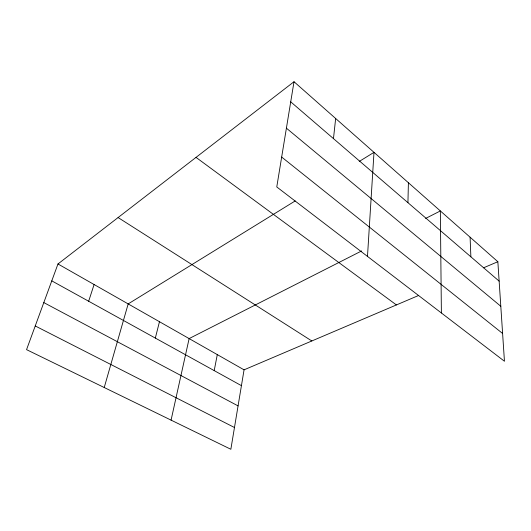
<?xml version="1.0" encoding="UTF-8"?>
<svg xmlns="http://www.w3.org/2000/svg" width="531" height="531" viewBox="0 0 531 531"><rect width="100%" height="100%" fill="white"/><g stroke="black" fill="none" stroke-linecap="round" stroke-linejoin="round"><path stroke-width="0.8" d="M407.934 202.676L408.405 182.73M367.485 256.4L373.997 152.351L359.228 161.457M333.468 138.611L335.658 118.493M294.015 81.721L276.77 186.958L504.45 361.253L497.852 261.717L294.015 81.721L57.972 263.973L26.55 349.644L230.852 449.279L244.061 369.841L418.474 295.535M214.205 370.611L217.292 354.608M171.075 420.127L189.129 338.586L361.611 250.951M155.331 338.081L159.466 321.713M104.229 387.53L128.177 303.911L295.216 200.917M88.664 301.243L94.093 284.523M425.63 218.427L440.352 210.946L441.387 312.971M483.529 267.816L497.852 261.717M35.238 325.954L234.47 427.515M43.807 302.59L238.067 405.896M51.779 280.859L241.432 385.659M57.972 263.973L244.061 369.841M118.094 217.551L311.83 340.968M196.019 157.382L396.405 304.933M281.669 157.057L502.611 333.475M286.401 128.17L500.806 306.268M290.716 101.839L499.14 281.138M470.094 237.204L470.878 256.825"/></g></svg>
